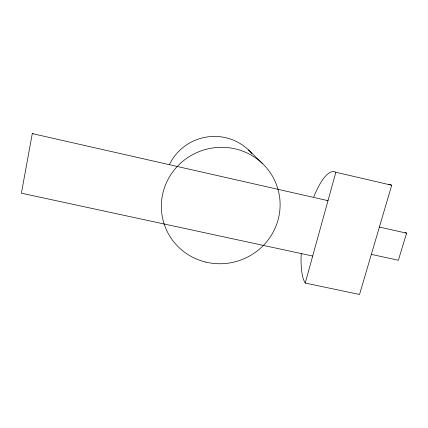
<?xml version="1.0" encoding="UTF-8"?>
<svg xmlns="http://www.w3.org/2000/svg" width="428" height="428" viewBox="0 0 428 428"><rect width="100%" height="100%" fill="white"/><g stroke="black" fill="none" stroke-linecap="round" stroke-linejoin="round"><path stroke-width="0.64" d="M33.256 133.515A30.87 7.105 -77.1 0 0 32.282 133.6L21.4 193.194L312.686 256.051M305.223 283.052L335.857 172.254L391.716 185.233L359.536 294.485L305.223 283.052A58.748 17.184 -77.8 0 1 301.253 253.472M405.027 232.682A14.392 6.286 -78 0 1 406.6 233.164L398.372 260.278L371.349 254.376M379.39 227.07L406.6 233.164M32.282 133.6L328.003 200.668A29.259 8.528 -77.8 0 0 326.976 200.144M248.427 149.891L262.38 163.437M388.838 184.398A58.138 22.716 -78 0 1 391.716 185.233M169.386 164.652A49.461 48.632 -18.3 0 1 251.964 153.625M313.804 196.784A58.748 17.184 -77.8 0 1 335.857 172.254M205.675 262.07A59.524 58.09 -18.3 0 0 277.997 189.326A59.524 58.09 -18.3 0 0 178.497 165.197A59.524 58.09 -18.3 0 0 205.675 262.07"/></g></svg>
